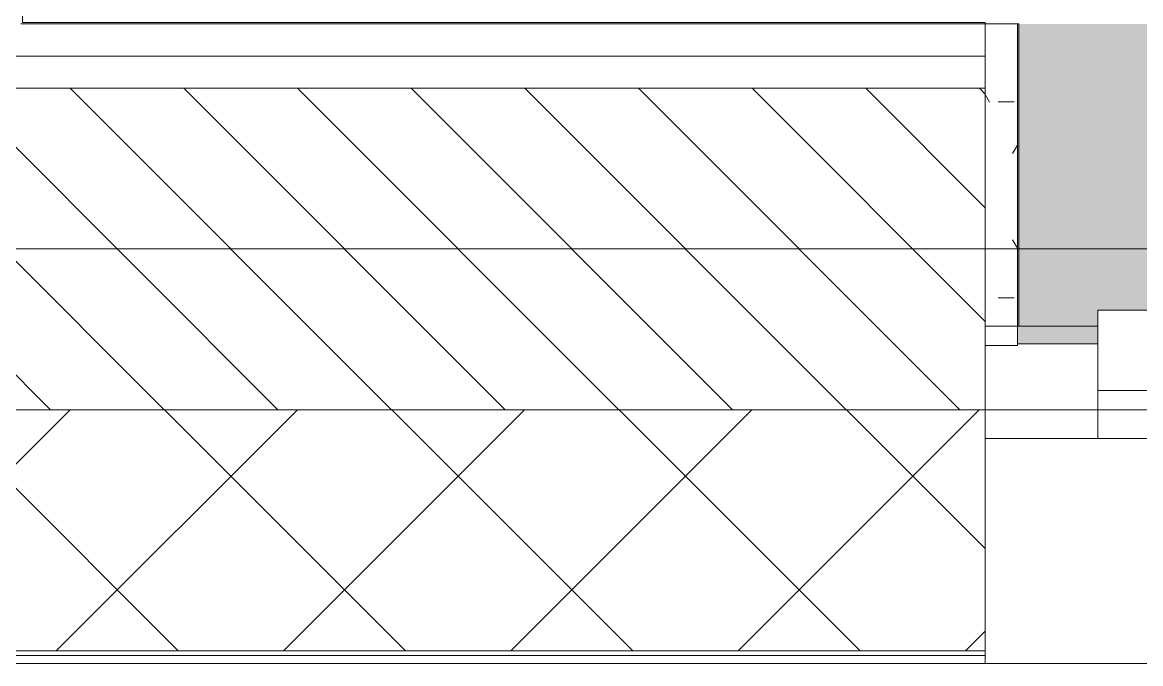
# Model space of a CAD drawing. Header units: millimetres. Extents: x 35770 to 248499, y -12553 to 31000.
# Drawn here: x 43711 to 44407, y -258 to 141 of the extents above; entities that cross this region are included whole.
import ezdxf

# ---------------------------------------------------------------- set-up
doc = ezdxf.new("R2010")
doc.units = ezdxf.units.MM
doc.linetypes.add('Осевая', pattern=[3175, 635, -476.25, 1587.5, -476.25])
for name, color, linetype, lineweight, true_color in [('A-FLOR-1', 7, 'Continuous', 9, 0x787878), ('A-WALL-1', 9, 'Continuous', 9, 0x808080), ('A-WALL-FNSH-1', 9, 'Continuous', 9, 0x808080), ('I-WALL-2', 9, 'Continuous', 9, 0x808080)]:
    doc.layers.add(name, color=color, linetype=linetype, lineweight=lineweight, true_color=true_color)
for name, color, linetype, lineweight in [('A-GLAZ', 7, 'Continuous', 9), ('A-GLAZ-1', 7, 'Continuous', 13), ('A-WALL', 7, 'Continuous', 9), ('I-WALL', 7, 'Continuous', 9), ('Знаки', 7, 'Continuous', 9), ('Оси-2', 7, 'Осевая', 9)]:
    doc.layers.add(name, color=color, linetype=linetype, lineweight=lineweight)

# ---------------------------------------------------------------- blocks, each defined once
blk = doc.blocks.new('120_Окно_СКБ_2Ст - 120_Окно_СКБ_2Ст 3100х2500 _мал_створка слева_-22446080-План отделки полов с раскладкой материалов 1 этажа в осях 17-23')
at = {"layer": 'A-GLAZ'}
blk.add_line((1550, -57), (-1550, -57), dxfattribs=at)
at = {"layer": 'A-GLAZ-1'}
for p, q in [((1480, -127), (1480, -57)), ((1480, -57), (1550, -57)), ((1550, -57), (1550, -127)), ((1480, -87), (720, -87)), ((1480, -137), (1480, -87)), ((1550, -127), (1480, -127)), ((720, -137), (1480, -137))]:
    blk.add_line(p, q, dxfattribs=at)
blk = doc.blocks.new('Зашивка радиатора_ с перфорацией М6 - Зашивка радиатора_ с перфорацией М6-30947167-План отделки полов с раскладкой материалов 1 этажа в осях 17-23')
at = {"layer": 'Знаки'}
blk.add_hatch(color=256, dxfattribs=at).paths.add_polyline_path([(2689, 380), (2639, 380), (2639, 359), (1879, 359), (1879, 380), (1809, 380), (1809, 359), (-321, 359), (-321, 380), (-370, 380), (-370, 180), (2689, 181)])
blk.add_line((2689, 380), (2639, 380), dxfattribs=at)

msp = doc.modelspace()

# ---------------------------------------------------------------- hatches: boundary and pattern name
at = {"layer": 'A-WALL'}
h = msp.add_hatch(dxfattribs=at)
h.set_pattern_fill('FP_22', color=256, style=0, pattern_type=2)
h.set_pattern_definition([(135, (0, 0), (-35.35534, -35.35534), [])])
h.paths.add_polyline_path([(44129.32, -100), (44310, -100), (44310, 100), (43410, 100), (43410, -100)])
h.paths.add_polyline_path([(40451.67, -100), (40637.54, -100), (40637.54, 100), (39940, 100), (39940, -100)])
h.paths.add_polyline_path([(42910, -100), (42910, 100), (42737.54, 100), (42737.54, -100)])
h = msp.add_hatch(dxfattribs=at)
h.set_pattern_fill('FP_17', color=256, style=0, pattern_type=2)
h.set_pattern_definition([(45, (0, 0), (-70.71068, 70.71068), []), (135, (0, 0), (-70.71068, -70.71068), [])])
h.paths.add_polyline_path([(73980, -250), (75700, -250), (75700, -100), (73980, -100)])
h.paths.add_polyline_path([(72280, -250), (72280, -100), (71560, -100), (71560, -250), (72079.48, -250)])
h.paths.add_polyline_path([(70608.42, -250), (70660, -250), (70660, -100), (67060, -100), (67060, -250), (67666.29, -250)])
h.paths.add_polyline_path([(65827.47, -250), (66160, -250), (66160, -100), (65160, -100), (65160, -250), (65459.7, -250)])
h.paths.add_polyline_path([(64260, -250), (64260, -100), (63710, -100), (63710, -250), (63988.64, -250)])
h.paths.add_polyline_path([(61046.52, -250), (61610, -250), (61610, -100), (60910, -100), (60910, -250)])
h.paths.add_polyline_path([(60010, -250), (60010, -100), (59260, -100), (59260, -250), (59575.46, -250)])
h.paths.add_polyline_path([(57001.1, -250), (57160, -250), (57160, -100), (56410, -100), (56410, -250), (56633.34, -250)])
h.paths.add_polyline_path([(53310, -250), (53310, -100), (51871.54, -100), (51871.54, -250), (52955.68, -250)])
h.paths.add_polyline_path([(47439.21, -250), (48160, -250), (48160, -100), (47410, -100), (47410, -250)])
h.paths.add_polyline_path([(49060, -250), (49771.54, -250), (49771.54, -100), (49060, -100)])
h.paths.add_polyline_path([(42910, -250), (44310, -250), (44310, -100), (42737.54, -100), (42737.54, -250)])
h.paths.add_polyline_path([(40637.54, -250), (40637.54, -100), (39940, -100), (39940, -250), (40451.67, -250)])
h.paths.add_polyline_path([(38980.61, -250), (39040, -250), (39040, -100), (38742.65, -100), (38742.65, -250)])
at = {"layer": 'I-WALL-2'}
h = msp.add_hatch(dxfattribs=at)
h.set_pattern_fill('FP_79', color=256, style=0, pattern_type=2)
h.set_pattern_definition([(0, (0, 0), (121.92, 30.48), [10.058, -81.382, 10.058, -81.382, -487.68]), (0, (0, 0), (121.92, 30.48), [-182.88, 10.058, -172.822, 10.058, -81.382, -213.36]), (0, (0, 0), (121.92, 30.48), [-457.2, 10.058, -50.902, 10.058, -142.342]), (120, (45.72, 15.24), (-87.356454, 90.345817), [10.058, -81.382, 10.058, -81.382, -487.68]), (120, (45.72, 15.24), (-87.356454, 90.345817), [-182.88, 10.058, -172.822, 10.058, -81.382, -213.36]), (120, (45.72, 15.24), (-87.356454, 90.345817), [-457.2, 10.058, -50.902, 10.058, -142.342]), (240, (60.96, 76.2), (-34.563546, -120.825817), [10.058, -81.382, 10.058, -81.382, -487.68]), (240, (60.96, 76.2), (-34.563546, -120.825817), [-182.88, 10.058, -172.822, 10.058, -81.382, -213.36]), (240, (60.96, 76.2), (-34.563546, -120.825817), [-457.2, 10.058, -50.902, 10.058, -142.342])])
h.paths.add_polyline_path([(44330, -60), (44330, 140), (44310, 140), (44310, -60)])

# ---------------------------------------------------------------- linework, layer by layer
at = {"layer": 'A-FLOR-1'}
msp.add_line((44310, 140), (44310, 140), dxfattribs=at)
at = {"layer": 'A-WALL'}
for p, q in [((43410, -100), (44310, -100)), ((42737.54, -250), (44310, -250)), ((42737.54, -253), (44310, -253)), ((47410, -258), (44310, -258))]:
    msp.add_line(p, q, dxfattribs=at)
at = {"layer": 'A-WALL-1'}
for p, q in [((44310, 140), (44310, -60)), ((44330, 140), (44310, 140)), ((44330, -60), (44330, 140)), ((44310, 100), (43410, 100)), ((44310, -250), (44310, 100)), ((44310, -60), (44330, -60))]:
    msp.add_line(p, q, dxfattribs=at)
at = {"layer": 'A-WALL-FNSH-1'}
for p, q in [((43711, 141), (43711, 502)), ((43710, 140), (44310, 140)), ((44310, 141), (43711, 141)), ((44310, 140), (44310, 141)), ((44330, 140), (44330, -48)), ((44331, 140), (44330, 140)), ((44331, -48), (44331, 140)), ((44330, -48), (44331, -48)), ((44310, -258), (44310, -250)), ((42737.54, -258), (44310, -258))]:
    msp.add_line(p, q, dxfattribs=at)
at = {"layer": 'I-WALL'}
for p, q in [((43690, 120), (44310, 120)), ((47410, -100), (44310, -100))]:
    msp.add_line(p, q, dxfattribs=at)
at = {"layer": 'Оси-2'}
msp.add_line((39069.74, 0), (82200, 0), dxfattribs=at)

# ---------------------------------------------------------------- block references
at = {"layer": 'A-GLAZ', "rotation": 180}
msp.add_blockref('120_Окно_СКБ_2Ст - 120_Окно_СКБ_2Ст 3100х2500 _мал_створка слева_-22446080-План отделки полов с раскладкой материалов 1 этажа в осях 17-23', (45860, -175), dxfattribs=at)
at = {"layer": 'Знаки', "rotation": 180}
msp.add_blockref('Зашивка радиатора_ с перфорацией М6 - Зашивка радиатора_ с перфорацией М6-30947167-План отделки полов с раскладкой материалов 1 этажа в осях 17-23', (47019, 321), dxfattribs=at)

doc.saveas('drawing.dxf')
